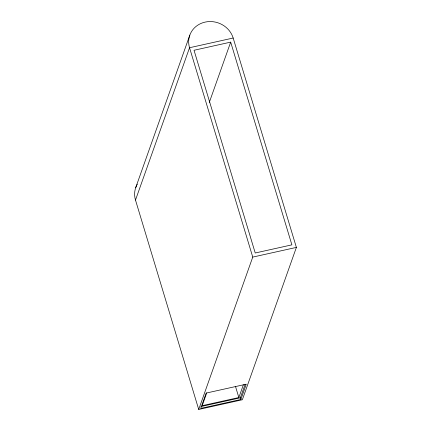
<?xml version="1.0" encoding="UTF-8"?>
<svg xmlns="http://www.w3.org/2000/svg" width="431" height="431" viewBox="0 0 431 431"><rect width="100%" height="100%" fill="white"/><g stroke="black" fill="none" stroke-linecap="round" stroke-linejoin="round"><path stroke-width="0.65" d="M135.69 187.722L189.818 35.121M135.496 200.081L189.538 47.722A22.891 21.124 19.5 0 1 205.086 22.105A22.891 21.124 19.5 0 1 233.171 38.03L296.388 247.405L242.346 399.758L198.713 409.45L135.496 200.081A22.891 21.124 19.5 0 1 136.816 185.104M209.315 102.384L230.687 42.13L194.031 50.271L255.238 252.997L291.889 244.856L230.687 42.13M198.713 409.45L252.749 257.091L189.538 47.722L233.171 38.03M206.713 392.921L202.193 405.679L238.844 397.538L243.37 384.781M240.859 399.478L246.284 384.172L206.137 393.088L200.711 408.394L240.859 399.478L240.358 397.813L245.131 384.35M252.749 257.091L296.388 247.405M200.857 406.589L240.358 397.813M235.547 386.607L238.844 397.538M137.063 184.646A22.891 21.124 19.5 0 1 137.322 184.199"/></g></svg>
